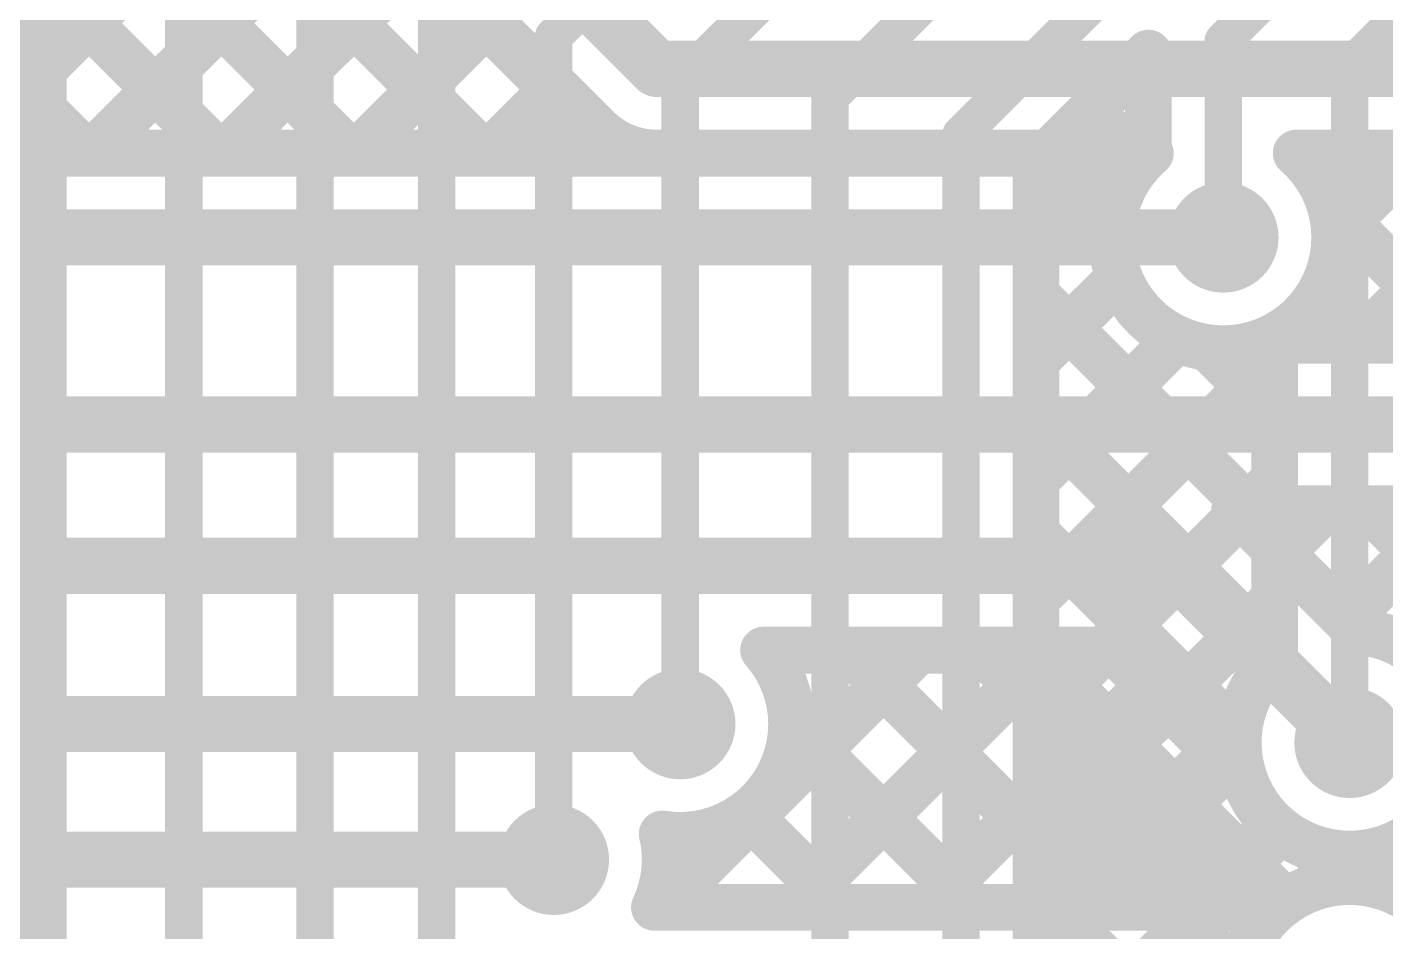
# Model space of a CAD drawing. Header units: millimetres. Extents: x 0.79 to 4.38, y 0.99 to 3.94.
# Drawn here: x 2.3485 to 2.6387, y 2.3656 to 2.5589 of the extents above; entities that cross this region are included whole.
import ezdxf

# ---------------------------------------------------------------- set-up
doc = ezdxf.new("R2010")
doc.units = ezdxf.units.MM
doc.header["$MEASUREMENT"] = 0
for name, color, linetype in [('BottomLayer', 5, 'Continuous'), ('MultiLayer', 9, 'Continuous'), ('TopLayer', 1, 'Continuous'), ('ViaHoleLayer', 16, 'Continuous')]:
    doc.layers.add(name, color=color, linetype=linetype)

msp = doc.modelspace()

# ---------------------------------------------------------------- linework, layer by layer
at = {"layer": 'BottomLayer'}
for points, const_width in [([(2.13141, 2.79006), (2.38947, 2.532)], 0.01), ([(2.13716, 2.75603), (2.36118, 2.532)], 0.01), ([(2.25157, 2.69818), (2.41775, 2.532)], 0.01), ([(2.27985, 2.69818), (2.44603, 2.532)], 0.01), ([(2.30814, 2.69818), (2.47432, 2.532)], 0.01), ([(2.40483, 2.62817), (2.483, 2.55)], 0.012), ([(2.39213, 2.61541), (2.47025, 2.5373)], 0.01), ([(2.33401, 2.532), (2.40478, 2.60277)], 0.01), ([(2.36229, 2.532), (2.41892, 2.58862)], 0.01), ([(2.39058, 2.532), (2.43306, 2.57448)], 0.01), ([(2.41886, 2.532), (2.4472, 2.56034)], 0.01), ([(2.483, 2.55), (2.718, 2.55)], 0.012), ([(2.44715, 2.532), (2.46135, 2.5462)], 0.01), ([(2.06411, 2.532), (2.483, 2.532)], 0.01), ([(2.483, 2.532), (2.58841, 2.532)], 0.01), ([(2.483, 2.532), (2.58841, 2.532)], 0.01), ([(2.61959, 2.532), (2.70241, 2.532)], 0.01), ([(2.6278, 2.51466), (2.64514, 2.532)], 0.01), ([(2.63342, 2.492), (2.67342, 2.532)], 0.01), ([(2.62677, 2.52097), (2.65178, 2.49596)], 0.01), ([(1.981, 2.514), (2.604, 2.514)], 0.012), ([(2.62155, 2.49791), (2.62746, 2.492)], 0.01), ([(2.61311, 2.492), (2.64541, 2.492)], 0.01), ([(1.985, 2.474), (2.661, 2.474)], 0.012), ([(2.60646, 2.456), (2.64541, 2.456)], 0.01), ([(2.60646, 2.456), (2.63271, 2.42975)], 0.01), ([(2.60689, 2.456), (2.63318, 2.42971)], 0.01), ([(2.61608, 2.44638), (2.62571, 2.456)], 0.01), ([(2.63517, 2.456), (2.65648, 2.43469)], 0.01), ([(2.63022, 2.43223), (2.65058, 2.45259)], 0.01), ([(1.97421, 2.44379), (2.59321, 2.44379)], 0.012), ([(2.59321, 2.44379), (2.631, 2.406)], 0.012), ([(2.48395, 2.37081), (2.53892, 2.42579)], 0.01), ([(2.50583, 2.42579), (2.58576, 2.42579)], 0.01), ([(2.50791, 2.42306), (2.51064, 2.42579)], 0.01), ([(2.51223, 2.37081), (2.56721, 2.42579)], 0.01), ([(2.52396, 2.42579), (2.57894, 2.37081)], 0.01), ([(2.55225, 2.42579), (2.60722, 2.37081)], 0.01), ([(2.58053, 2.42579), (2.60872, 2.3976)], 0.01), ([(2.58576, 2.42579), (2.60725, 2.40429)], 0.01), ([(2.54052, 2.37081), (2.59063, 2.42092)], 0.01), ([(1.911, 2.41), (2.488, 2.41)], 0.012), ([(2.51181, 2.40966), (2.55066, 2.37081)], 0.01), ([(2.5688, 2.37081), (2.60477, 2.40678)], 0.01), ([(2.63081, 2.40581), (2.631, 2.406)], 0.012), ([(2.50225, 2.39093), (2.52237, 2.37081)], 0.01), ([(2.59709, 2.37081), (2.61481, 2.38854)], 0.01), ([(2.6226, 2.38372), (2.63, 2.37632)], 0.01), ([(1.791, 2.381), (2.461, 2.381)], 0.012), ([(2.4595, 2.3795), (2.461, 2.381)], 0.012), ([(2.6309, 2.37634), (2.63771, 2.38316)], 0.01), ([(2.48479, 2.3801), (2.49409, 2.37081)], 0.01), ([(2.48252, 2.37081), (2.61575, 2.37081)], 0.01)]:
    msp.add_lwpolyline(points, dxfattribs=dict(at, const_width=const_width))
for points, const_width in [([(2.4447, 2.56034, 1), (2.4497, 2.56034, 1)], 0.005), ([(2.48, 2.55, 1), (2.486, 2.55, 1)], 0.006), ([(2.48, 2.55, 1), (2.486, 2.55, 1)], 0.006), ([(2.45885, 2.5462, 1), (2.46385, 2.5462, 1)], 0.005), ([(2.46775, 2.5373, 1), (2.47275, 2.5373, 1)], 0.005), ([(2.46775, 2.5373, 1), (2.47275, 2.5373, 1)], 0.005), ([(2.46777, 2.53727, 1), (2.47277, 2.53727, 1)], 0.005), ([(2.35868, 2.532, 1), (2.36368, 2.532, 1)], 0.005), ([(2.35979, 2.532, 1), (2.36479, 2.532, 1)], 0.005), ([(2.38697, 2.532, 1), (2.39197, 2.532, 1)], 0.005), ([(2.38808, 2.532, 1), (2.39308, 2.532, 1)], 0.005), ([(2.41525, 2.532, 1), (2.42025, 2.532, 1)], 0.005), ([(2.41636, 2.532, 1), (2.42136, 2.532, 1)], 0.005), ([(2.44353, 2.532, 1), (2.44853, 2.532, 1)], 0.005), ([(2.44465, 2.532, 1), (2.44965, 2.532, 1)], 0.005), ([(2.47182, 2.532, 1), (2.47682, 2.532, 1)], 0.005), ([(2.4805, 2.532, 1), (2.4855, 2.532, 1)], 0.005), ([(2.4805, 2.532, 1), (2.4855, 2.532, 1)], 0.005), ([(2.4805, 2.532, 1), (2.4855, 2.532, 1)], 0.005), ([(2.4805, 2.532, 1), (2.4855, 2.532, 1)], 0.005), ([(2.4805, 2.532, 1), (2.4855, 2.532, 1)], 0.005), ([(2.58591, 2.532, 1), (2.59091, 2.532, 1)], 0.005), ([(2.58591, 2.532, 1), (2.59091, 2.532, 1)], 0.005), ([(2.61709, 2.532, 1), (2.62209, 2.532, 1)], 0.005), ([(2.61709, 2.532, 1), (2.62209, 2.532, 1)], 0.005), ([(2.59809, 2.514, 1), (2.60991, 2.514, 1)], 0.01181), ([(2.62427, 2.52097, 1), (2.62927, 2.52097, 1)], 0.005), ([(2.601, 2.514, 1), (2.607, 2.514, 1)], 0.006), ([(2.6253, 2.51466, 1), (2.6303, 2.51466, 1)], 0.005), ([(2.62531, 2.514, 1), (2.63031, 2.514, 1)], 0.005), ([(2.62531, 2.514, 1), (2.63031, 2.514, 1)], 0.005), ([(2.61905, 2.49791, 1), (2.62405, 2.49791, 1)], 0.005), ([(2.61061, 2.492, 1), (2.61561, 2.492, 1)], 0.005), ([(2.61061, 2.492, 1), (2.61561, 2.492, 1)], 0.005), ([(2.62496, 2.492, 1), (2.62996, 2.492, 1)], 0.005), ([(2.63092, 2.492, 1), (2.63592, 2.492, 1)], 0.005), ([(2.60396, 2.456, 1), (2.60896, 2.456, 1)], 0.005), ([(2.60396, 2.456, 1), (2.60896, 2.456, 1)], 0.005), ([(2.60439, 2.456, 1), (2.60939, 2.456, 1)], 0.005), ([(2.62321, 2.456, 1), (2.62821, 2.456, 1)], 0.005), ([(2.63267, 2.456, 1), (2.63767, 2.456, 1)], 0.005), ([(2.59021, 2.44379, 1), (2.59621, 2.44379, 1)], 0.006), ([(2.59021, 2.44379, 1), (2.59621, 2.44379, 1)], 0.006), ([(2.61358, 2.44638, 1), (2.61858, 2.44638, 1)], 0.005), ([(2.62772, 2.43223, 1), (2.63272, 2.43223, 1)], 0.005), ([(2.63021, 2.42975, 1), (2.63521, 2.42975, 1)], 0.005), ([(2.63021, 2.42975, 1), (2.63521, 2.42975, 1)], 0.005), ([(2.63068, 2.42971, 1), (2.63568, 2.42971, 1)], 0.005), ([(2.50333, 2.42579, 1), (2.50833, 2.42579, 1)], 0.005), ([(2.50333, 2.42579, 1), (2.50833, 2.42579, 1)], 0.005), ([(2.50814, 2.42579, 1), (2.51314, 2.42579, 1)], 0.005), ([(2.52146, 2.42579, 1), (2.52646, 2.42579, 1)], 0.005), ([(2.53642, 2.42579, 1), (2.54142, 2.42579, 1)], 0.005), ([(2.54975, 2.42579, 1), (2.55475, 2.42579, 1)], 0.005), ([(2.56471, 2.42579, 1), (2.56971, 2.42579, 1)], 0.005), ([(2.57803, 2.42579, 1), (2.58303, 2.42579, 1)], 0.005), ([(2.58326, 2.42579, 1), (2.58826, 2.42579, 1)], 0.005), ([(2.58326, 2.42579, 1), (2.58826, 2.42579, 1)], 0.005), ([(2.50541, 2.42306, 1), (2.51041, 2.42306, 1)], 0.005), ([(2.58812, 2.42092, 1), (2.59313, 2.42092, 1)], 0.005), ([(2.48209, 2.41, 1), (2.49391, 2.41, 1)], 0.01181), ([(2.62509, 2.406, 1), (2.63691, 2.406, 1)], 0.01181), ([(2.485, 2.41, 1), (2.491, 2.41, 1)], 0.006), ([(2.50931, 2.41, 1), (2.51431, 2.41, 1)], 0.005), ([(2.50931, 2.41, 1), (2.51431, 2.41, 1)], 0.005), ([(2.50931, 2.40966, 1), (2.51431, 2.40966, 1)], 0.005), ([(2.60227, 2.40678, 1), (2.60727, 2.40678, 1)], 0.005), ([(2.62781, 2.40581, 1), (2.63381, 2.40581, 1)], 0.006), ([(2.628, 2.406, 1), (2.634, 2.406, 1)], 0.006), ([(2.628, 2.406, 1), (2.634, 2.406, 1)], 0.006), ([(2.60475, 2.40429, 1), (2.60975, 2.40429, 1)], 0.005), ([(2.60475, 2.40429, 1), (2.60975, 2.40429, 1)], 0.005), ([(2.60622, 2.3976, 1), (2.61122, 2.3976, 1)], 0.005), ([(2.49975, 2.39093, 1), (2.50475, 2.39093, 1)], 0.005), ([(2.45509, 2.381, 1), (2.46691, 2.381, 1)], 0.01181), ([(2.48167, 2.3865, 1), (2.48667, 2.3865, 1)], 0.005), ([(2.48167, 2.3865, 1), (2.48667, 2.3865, 1)], 0.005), ([(2.61231, 2.38854, 1), (2.61731, 2.38854, 1)], 0.005), ([(2.6201, 2.38372, 1), (2.6251, 2.38372, 1)], 0.005), ([(2.4565, 2.3795, 1), (2.4625, 2.3795, 1)], 0.006), ([(2.458, 2.381, 1), (2.464, 2.381, 1)], 0.006), ([(2.458, 2.381, 1), (2.464, 2.381, 1)], 0.006), ([(2.48231, 2.381, 1), (2.48731, 2.381, 1)], 0.005), ([(2.48231, 2.381, 1), (2.48731, 2.381, 1)], 0.005), ([(2.63521, 2.38316, 1), (2.64021, 2.38316, 1)], 0.005), ([(2.48229, 2.3801, 1), (2.48729, 2.3801, 1)], 0.005), ([(2.6275, 2.37632, 1), (2.6325, 2.37632, 1)], 0.005), ([(2.6284, 2.37634, 1), (2.6334, 2.37634, 1)], 0.005), ([(2.48002, 2.37081, 1), (2.48502, 2.37081, 1)], 0.005), ([(2.48002, 2.37081, 1), (2.48502, 2.37081, 1)], 0.005), ([(2.48145, 2.37081, 1), (2.48645, 2.37081, 1)], 0.005), ([(2.49159, 2.37081, 1), (2.49659, 2.37081, 1)], 0.005), ([(2.50973, 2.37081, 1), (2.51473, 2.37081, 1)], 0.005), ([(2.51987, 2.37081, 1), (2.52487, 2.37081, 1)], 0.005), ([(2.53802, 2.37081, 1), (2.54302, 2.37081, 1)], 0.005), ([(2.54816, 2.37081, 1), (2.55316, 2.37081, 1)], 0.005), ([(2.5663, 2.37081, 1), (2.5713, 2.37081, 1)], 0.005), ([(2.57644, 2.37081, 1), (2.58144, 2.37081, 1)], 0.005), ([(2.59459, 2.37081, 1), (2.59959, 2.37081, 1)], 0.005), ([(2.60472, 2.37081, 1), (2.60972, 2.37081, 1)], 0.005), ([(2.61325, 2.37081, 1), (2.61825, 2.37081, 1)], 0.005), ([(2.61325, 2.37081, 1), (2.61825, 2.37081, 1)], 0.005)]:
    msp.add_lwpolyline(points, format="xyb", close=True, dxfattribs=dict(at, const_width=const_width))
at = {"layer": 'BottomLayer', "const_width": 0.01}
for points in [[(2.483, 2.532, -0.199396), (2.47025, 2.5373)], [(2.483, 2.532, -0.198912), (2.47027, 2.53727)], [(2.61959, 2.532, -0.217618), (2.62781, 2.514)], [(2.62781, 2.514, -0.303392), (2.61311, 2.492)], [(2.63271, 2.42975, -0.393363), (2.65481, 2.406)], [(2.50583, 2.42579, -0.183216), (2.51181, 2.41)], [(2.51181, 2.41, -0.462399), (2.48417, 2.3865)], [(2.65481, 2.406, -0.964773), (2.60725, 2.40429)], [(2.48417, 2.3865, -0.058333), (2.48481, 2.381)], [(2.48481, 2.381, -0.110998), (2.48252, 2.37081)], [(2.61575, 2.37081, -0.636077), (2.65481, 2.35253)]]:
    msp.add_lwpolyline(points, format="xyb", dxfattribs=at)
at = {"layer": 'MultiLayer', "const_width": 0.01181}
for points in [[(2.59809, 2.514, 1), (2.60991, 2.514, 1)], [(2.48209, 2.41, 1), (2.49391, 2.41, 1)], [(2.62509, 2.406, 1), (2.63691, 2.406, 1)], [(2.45509, 2.381, 1), (2.46691, 2.381, 1)]]:
    msp.add_lwpolyline(points, format="xyb", close=True, dxfattribs=at)
at = {"layer": 'TopLayer'}
for points, const_width in [([(2.461, 2.557), (2.569, 2.665)], 0.008), ([(2.488, 2.547), (2.591, 2.65)], 0.008), ([(2.52, 2.544), (2.61, 2.634)], 0.008), ([(2.548, 2.536), (2.631, 2.619)], 0.008), ([(2.604, 2.556), (2.651, 2.603)], 0.008), ([(2.351, 2.136), (2.351, 2.598)], 0.012), ([(2.631, 2.55044), (2.66856, 2.588)], 0.008), ([(2.382, 2.153), (2.382, 2.584)], 0.008), ([(2.41, 2.183), (2.41, 2.578)], 0.008), ([(2.436, 2.239), (2.436, 2.567)], 0.008), ([(2.461, 2.381), (2.461, 2.557)], 0.008), ([(2.604, 2.514), (2.604, 2.556)], 0.008), ([(2.564, 2.52937), (2.588, 2.55337)], 0.01), ([(2.588, 2.53163), (2.588, 2.55337)], 0.01), ([(2.631, 2.406), (2.631, 2.55044)], 0.008), ([(2.488, 2.41), (2.488, 2.547)], 0.008), ([(2.52, 2.211), (2.52, 2.544)], 0.008), ([(2.57562, 2.541), (2.58649, 2.53013)], 0.01), ([(2.564, 2.51309), (2.588, 2.53709)], 0.01), ([(2.548, 2.266), (2.548, 2.536)], 0.008), ([(2.564, 2.28363), (2.564, 2.52937)], 0.01), ([(2.564, 2.52716), (2.58041, 2.51075)], 0.01), ([(2.564, 2.48763), (2.58179, 2.50542)], 0.01), ([(2.564, 2.50171), (2.615, 2.45071)], 0.01), ([(2.564, 2.46218), (2.59415, 2.49232)], 0.01), ([(2.615, 2.42363), (2.615, 2.49288)], 0.01), ([(2.60075, 2.49041), (2.615, 2.47616)], 0.01), ([(2.564, 2.43672), (2.615, 2.48772)], 0.01), ([(2.564, 2.47625), (2.615, 2.42525)], 0.01), ([(2.564, 2.41127), (2.615, 2.46227)], 0.01), ([(2.564, 2.4508), (2.60724, 2.40756)], 0.01), ([(2.564, 2.38581), (2.615, 2.43681)], 0.01), ([(2.564, 2.42534), (2.61732, 2.37202)], 0.01), ([(2.564, 2.36035), (2.6073, 2.40366)], 0.01), ([(2.564, 2.39988), (2.6075, 2.35638)], 0.01), ([(2.564, 2.3349), (2.61634, 2.38724)], 0.01), ([(2.6309, 2.37634), (2.63771, 2.38315)], 0.01), ([(2.63256, 2.38224), (2.64039, 2.37441)], 0.01), ([(2.564, 2.37443), (2.62069, 2.31774)], 0.01)]:
    msp.add_lwpolyline(points, dxfattribs=dict(at, const_width=const_width))
for points, const_width in [([(2.459, 2.557, 1), (2.463, 2.557, 1)], 0.004), ([(2.459, 2.557, 1), (2.463, 2.557, 1)], 0.004), ([(2.602, 2.556, 1), (2.606, 2.556, 1)], 0.004), ([(2.602, 2.556, 1), (2.606, 2.556, 1)], 0.004), ([(2.5855, 2.55337, 1), (2.5905, 2.55337, 1)], 0.005), ([(2.5855, 2.55337, 1), (2.5905, 2.55337, 1)], 0.005), ([(2.629, 2.55044, 1), (2.633, 2.55044, 1)], 0.004), ([(2.629, 2.55044, 1), (2.633, 2.55044, 1)], 0.004), ([(2.486, 2.547, 1), (2.49, 2.547, 1)], 0.004), ([(2.486, 2.547, 1), (2.49, 2.547, 1)], 0.004), ([(2.518, 2.544, 1), (2.522, 2.544, 1)], 0.004), ([(2.518, 2.544, 1), (2.522, 2.544, 1)], 0.004), ([(2.57312, 2.541, 1), (2.57812, 2.541, 1)], 0.005), ([(2.5855, 2.53709, 1), (2.5905, 2.53709, 1)], 0.005), ([(2.546, 2.536, 1), (2.55, 2.536, 1)], 0.004), ([(2.546, 2.536, 1), (2.55, 2.536, 1)], 0.004), ([(2.5855, 2.53163, 1), (2.5905, 2.53163, 1)], 0.005), ([(2.5855, 2.53163, 1), (2.5905, 2.53163, 1)], 0.005), ([(2.5615, 2.52937, 1), (2.5665, 2.52937, 1)], 0.005), ([(2.5615, 2.52937, 1), (2.5665, 2.52937, 1)], 0.005), ([(2.58399, 2.53013, 1), (2.58899, 2.53013, 1)], 0.005), ([(2.5615, 2.52716, 1), (2.5665, 2.52716, 1)], 0.005), ([(2.59809, 2.514, 1), (2.60991, 2.514, 1)], 0.01181), ([(2.5615, 2.51309, 1), (2.5665, 2.51309, 1)], 0.005), ([(2.602, 2.514, 1), (2.606, 2.514, 1)], 0.004), ([(2.57791, 2.51075, 1), (2.58291, 2.51075, 1)], 0.005), ([(2.57929, 2.50542, 1), (2.58429, 2.50542, 1)], 0.005), ([(2.5615, 2.50171, 1), (2.5665, 2.50171, 1)], 0.005), ([(2.59165, 2.49232, 1), (2.59665, 2.49232, 1)], 0.005), ([(2.6125, 2.49288, 1), (2.6175, 2.49288, 1)], 0.005), ([(2.6125, 2.49288, 1), (2.6175, 2.49288, 1)], 0.005), ([(2.59825, 2.49041, 1), (2.60325, 2.49041, 1)], 0.005), ([(2.5615, 2.48763, 1), (2.5665, 2.48763, 1)], 0.005), ([(2.6125, 2.48772, 1), (2.6175, 2.48772, 1)], 0.005), ([(2.5615, 2.47625, 1), (2.5665, 2.47625, 1)], 0.005), ([(2.6125, 2.47616, 1), (2.6175, 2.47616, 1)], 0.005), ([(2.5615, 2.46218, 1), (2.5665, 2.46218, 1)], 0.005), ([(2.6125, 2.46227, 1), (2.6175, 2.46227, 1)], 0.005), ([(2.5615, 2.4508, 1), (2.5665, 2.4508, 1)], 0.005), ([(2.6125, 2.45071, 1), (2.6175, 2.45071, 1)], 0.005), ([(2.5615, 2.43672, 1), (2.5665, 2.43672, 1)], 0.005), ([(2.6125, 2.43681, 1), (2.6175, 2.43681, 1)], 0.005), ([(2.5615, 2.42534, 1), (2.5665, 2.42534, 1)], 0.005), ([(2.6125, 2.42525, 1), (2.6175, 2.42525, 1)], 0.005), ([(2.6125, 2.42363, 1), (2.6175, 2.42363, 1)], 0.005), ([(2.6125, 2.42363, 1), (2.6175, 2.42363, 1)], 0.005), ([(2.48209, 2.41, 1), (2.49391, 2.41, 1)], 0.01181), ([(2.62509, 2.406, 1), (2.63691, 2.406, 1)], 0.01181), ([(2.5615, 2.41127, 1), (2.5665, 2.41127, 1)], 0.005), ([(2.486, 2.41, 1), (2.49, 2.41, 1)], 0.004), ([(2.60474, 2.40756, 1), (2.60974, 2.40756, 1)], 0.005), ([(2.6048, 2.40366, 1), (2.6098, 2.40366, 1)], 0.005), ([(2.629, 2.406, 1), (2.633, 2.406, 1)], 0.004), ([(2.5615, 2.39988, 1), (2.5665, 2.39988, 1)], 0.005), ([(2.45509, 2.381, 1), (2.46691, 2.381, 1)], 0.01181), ([(2.61384, 2.38724, 1), (2.61884, 2.38724, 1)], 0.005), ([(2.5615, 2.38581, 1), (2.5665, 2.38581, 1)], 0.005), ([(2.63006, 2.38224, 1), (2.63506, 2.38224, 1)], 0.005), ([(2.63521, 2.38315, 1), (2.64021, 2.38315, 1)], 0.005), ([(2.459, 2.381, 1), (2.463, 2.381, 1)], 0.004), ([(2.6284, 2.37634, 1), (2.6334, 2.37634, 1)], 0.005), ([(2.5615, 2.37443, 1), (2.5665, 2.37443, 1)], 0.005), ([(2.61482, 2.37202, 1), (2.61982, 2.37202, 1)], 0.005), ([(2.63789, 2.37441, 1), (2.64289, 2.37441, 1)], 0.005)]:
    msp.add_lwpolyline(points, format="xyb", close=True, dxfattribs=dict(at, const_width=const_width))
at = {"layer": 'TopLayer', "const_width": 0.01}
for points in [[(2.615, 2.49288, -0.879264), (2.588, 2.53163)], [(2.65481, 2.406, -1.536657), (2.615, 2.42363)], [(2.63168, 2.32873, -1.462368), (2.64659, 2.37053)]]:
    msp.add_lwpolyline(points, format="xyb", dxfattribs=at)
at = {"layer": 'ViaHoleLayer', "const_width": 0.00591}
for points in [[(2.60105, 2.514, 1), (2.60695, 2.514, 1)], [(2.48505, 2.41, 1), (2.49095, 2.41, 1)], [(2.62805, 2.406, 1), (2.63395, 2.406, 1)], [(2.45805, 2.381, 1), (2.46395, 2.381, 1)]]:
    msp.add_lwpolyline(points, format="xyb", close=True, dxfattribs=at)

doc.saveas('drawing.dxf')
